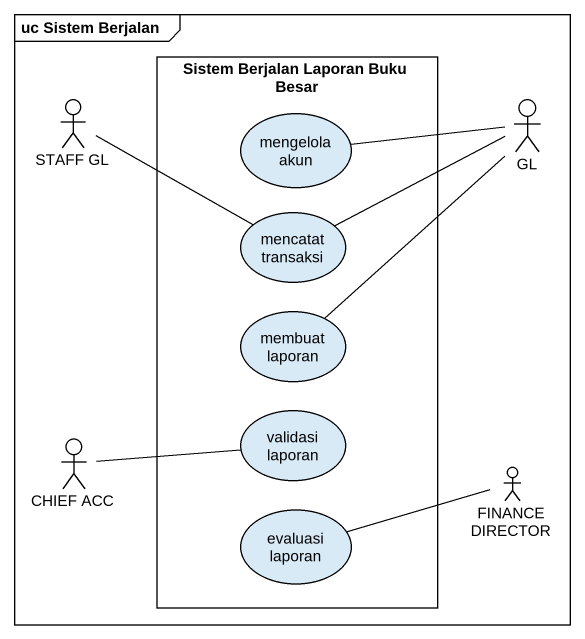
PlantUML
@startuml
mainframe uc Sistem Berjalan
rectangle "Sistem Berjalan Laporan Buku Besar" as Sistem_Berjalan_Laporan {
  usecase "mengelola akun" as mengelola_akun
  usecase "mencatat transaksi" as mencatat_transaksi
  usecase "membuat laporan" as membuat_laporan
  usecase "validasi laporan" as validasi_laporan
  usecase "evaluasi laporan" as evaluasi_laporan
}
actor "STAFF GL" as STAFF_GL
actor GL
actor "CHIEF ACC" as CHIEF_ACC
actor "FINANCE DIRECTOR" as FINANCE_DIRECTOR
STAFF_GL -right- mencatat_transaksi
GL -left- mengelola_akun
GL -left- mencatat_transaksi
GL -- membuat_laporan
CHIEF_ACC -right- validasi_laporan
FINANCE_DIRECTOR -left- evaluasi_laporan
@enduml
